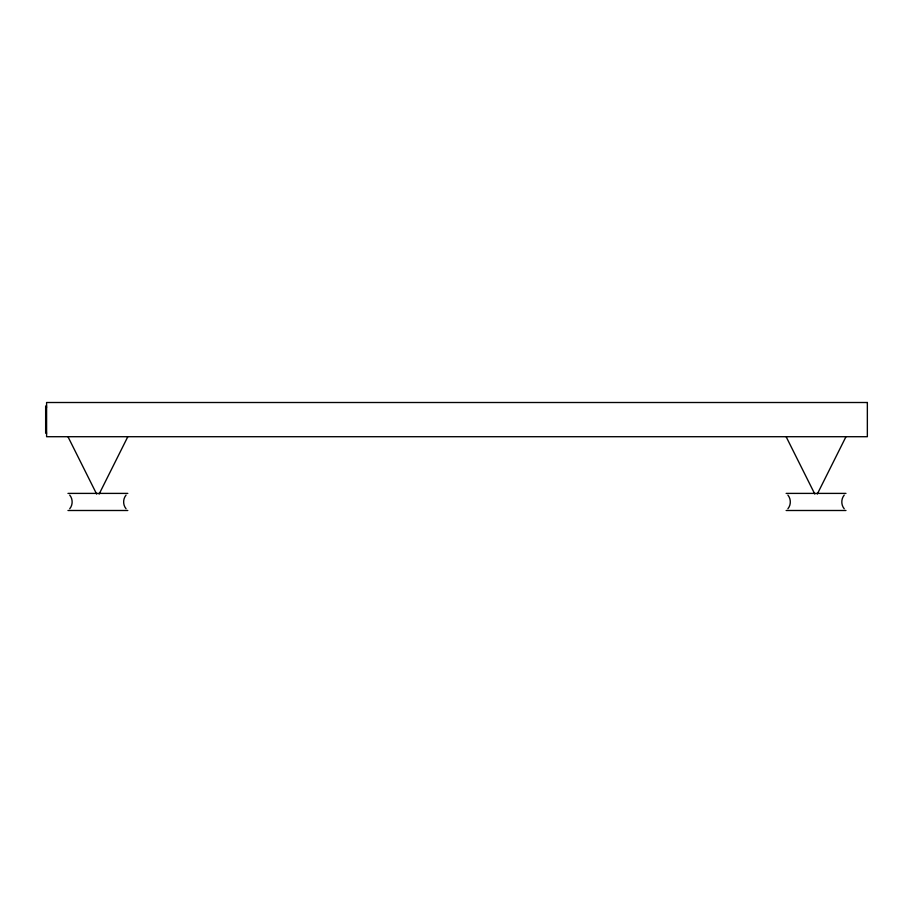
<?xml version="1.0" encoding="UTF-8"?>
<svg xmlns="http://www.w3.org/2000/svg" width="913" height="913" viewBox="0 0 913 913"><rect width="100%" height="100%" fill="white"/><g stroke="black" fill="none" stroke-linecap="round" stroke-linejoin="round"><path stroke-width="1.37" d="M99.14 494.059L127.82 436.711M817.295 494.059L845.974 436.711M126.051 495.108C122.833 498.932 122.833 504.957 126.051 508.769M844.217 495.108C840.999 498.932 840.999 504.957 844.217 508.769M69.73 508.769C72.949 504.957 72.949 498.932 69.73 495.108M787.896 508.769C791.115 504.957 791.115 498.932 787.896 495.108M46.597 406.057L45.65 406.057L45.65 433.161L46.597 433.161M45.65 407.004L46.437 407.004M45.65 407.312L46.597 407.312M45.65 431.895L46.437 431.895M45.65 432.214L46.437 432.214M67.973 493.397L127.809 493.397M786.127 493.397L845.963 493.397M67.973 510.493L127.809 510.493M786.127 510.493L845.963 510.493M786.127 436.711L814.807 494.059M67.973 436.711L96.641 494.059M45.97 407.015L45.97 432.203M867.35 402.507L46.597 402.507L46.597 436.711L867.35 436.711L867.35 402.507"/></g></svg>
